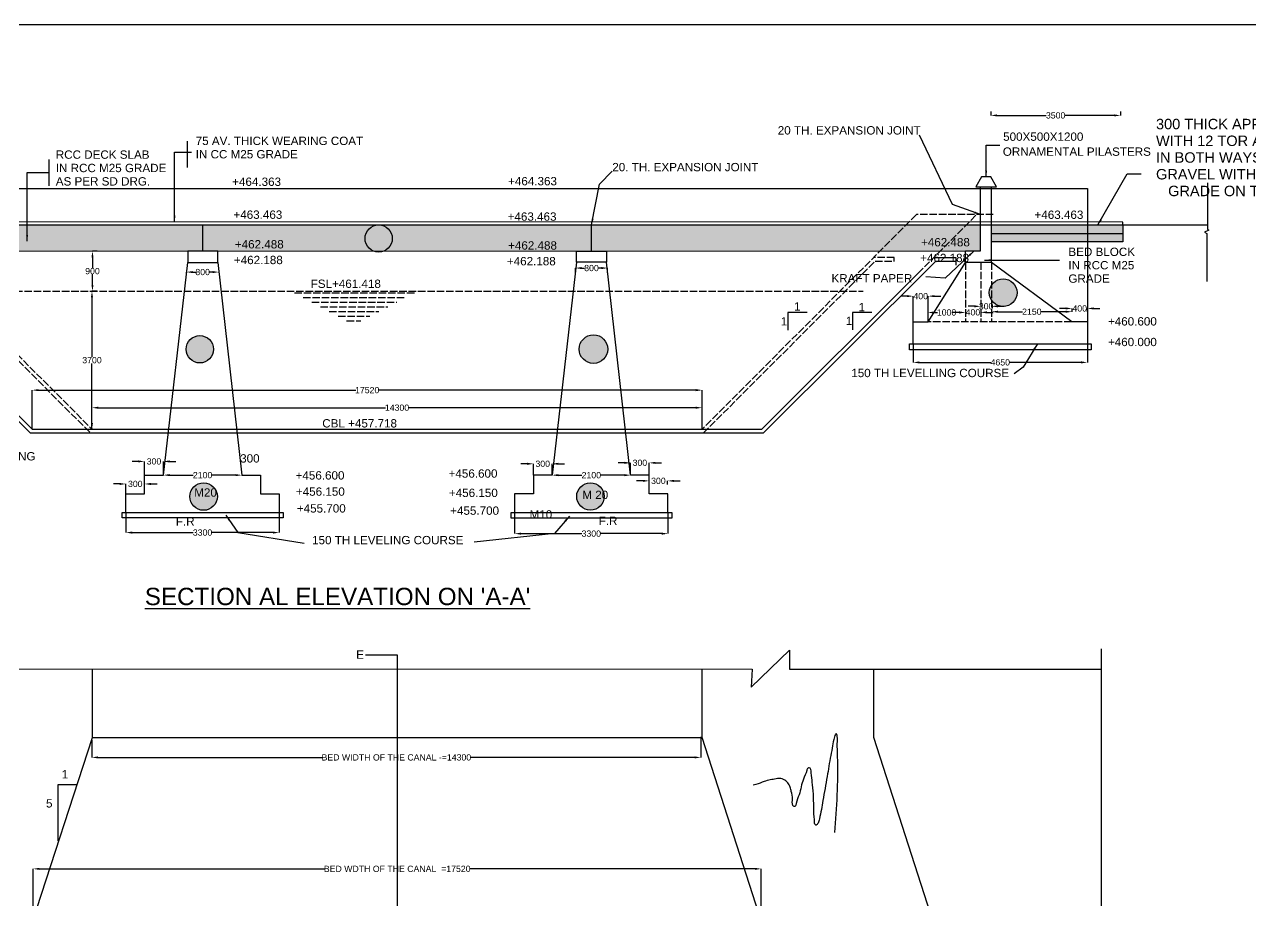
# Model space of a CAD drawing. Header units: inches. Extents: x -18749 to 61576, y -44252 to 9153.
# Drawn here: x -43 to 29392, y -11873 to 9153 of the extents above; entities that cross this region are included whole.
import ezdxf

# ---------------------------------------------------------------- set-up
doc = ezdxf.new("R2010")
doc.units = ezdxf.units.IN
doc.header["$LTSCALE"] = 15
doc.header["$MEASUREMENT"] = 0
doc.linetypes.add('ACAD_ISO02W100', pattern=[15, 12, -3])
for name, color, linetype in [('DIMENSION', 7, 'Continuous'), ('DRAWING', 7, 'Continuous'), ('TEXT', 7, 'Continuous')]:
    doc.layers.add(name, color=color, linetype=linetype)
doc.styles.get("Standard").update_dxf_attribs({"font": 'arial.ttf', "height": 150})
doc.dimstyles.get("Standard").update_dxf_attribs({"dimtxt": 150, "dimasz": 150, "dimexe": 0.18, "dimexo": 0.0625, "dimgap": 0.09, "dimtad": 0, "dimtih": 1, "dimtoh": 1, "dimdec": 0, "dimzin": 0, "dimdsep": 46, "dimtxsty": 'Standard', "dimcen": 0.09, "dimadec": 0, "dimazin": 0, "dimtfac": 1, "dimtdec": 0, "dimtofl": 0, "dimtmove": 0, "dimatfit": 3, "dimfxl": 1, "dimtolj": 1, "dimtzin": 0, "dimarcsym": 0})

# ---------------------------------------------------------------- blocks, each defined once
blk = doc.blocks.new('*D5')
at = {"layer": 'Defpoints', "color": 0, "transparency": 16777216}
for p in [(1704, 3714), (1589, 2754), (1704, 2754)]:
    blk.add_point(p, dxfattribs=at)
at = {"layer": 'TEXT', "color": 0, "lineweight": -2, "transparency": 16777216}
for p, q in [((1703, 3714), (1589, 3714)), ((1589, 3564), (1589, 3310)), ((1589, 2904), (1589, 3157)), ((1703, 2754), (1589, 2754))]:
    blk.add_line(p, q, dxfattribs=at)
at = {"layer": 'TEXT', "color": 0, "transparency": 16777216}
for points in [[(1564, 3564), (1614, 3564), (1589, 3714)], [(1564, 2904), (1614, 2904), (1589, 2754)]]:
    blk.add_solid(points, dxfattribs=at)
at = {"layer": 'TEXT', "color": 0, "transparency": 16777216, "insert": (1589, 3234), "char_height": 150, "attachment_point": 5}
blk.add_mtext('\\A1;900', dxfattribs=at)
blk = doc.blocks.new('*D6')
at = {"layer": 'Defpoints', "color": 0, "transparency": 16777216}
for p in [(1589, 2754), (1577, -562), (1589, -562)]:
    blk.add_point(p, dxfattribs=at)
at = {"layer": 'TEXT', "color": 0, "lineweight": -2, "transparency": 16777216}
for p, q in [((1589, 2754), (1576, 2754)), ((1577, 2604), (1577, 1173)), ((1577, -412), (1577, 1019)), ((1589, -562), (1576, -562))]:
    blk.add_line(p, q, dxfattribs=at)
at = {"layer": 'TEXT', "color": 0, "transparency": 16777216}
for points in [[(1552, 2604), (1602, 2604), (1577, 2754)], [(1552, -412), (1602, -412), (1577, -562)]]:
    blk.add_solid(points, dxfattribs=at)
at = {"layer": 'TEXT', "color": 0, "transparency": 16777216, "insert": (1577, 1096), "char_height": 150, "attachment_point": 5}
blk.add_mtext('\\A1;3700', dxfattribs=at)
blk = doc.blocks.new('*D7')
at = {"layer": 'Defpoints', "color": 0, "transparency": 16777216}
for p in [(16225, 377), (142, -562), (16225, -562)]:
    blk.add_point(p, dxfattribs=at)
at = {"layer": 'TEXT', "color": 0, "lineweight": -2, "transparency": 16777216}
for p, q in [((142, -562), (142, 377)), ((292, 377), (7909, 377)), ((16075, 377), (8459, 377)), ((16225, -562), (16225, 377))]:
    blk.add_line(p, q, dxfattribs=at)
at = {"layer": 'TEXT', "color": 0, "transparency": 16777216}
for points in [[(292, 402), (292, 352), (142, 377)], [(16075, 402), (16075, 352), (16225, 377)]]:
    blk.add_solid(points, dxfattribs=at)
at = {"layer": 'TEXT', "color": 0, "transparency": 16777216, "insert": (8184, 377), "char_height": 150, "attachment_point": 5}
blk.add_mtext('\\A1;17520', dxfattribs=at)
blk = doc.blocks.new('*D8')
at = {"layer": 'Defpoints', "color": 0, "transparency": 16777216}
for p in [(16225, -45), (1576, -562), (16225, -562)]:
    blk.add_point(p, dxfattribs=at)
at = {"layer": 'TEXT', "color": 0, "lineweight": -2, "transparency": 16777216}
for p, q in [((1576, -562), (1576, -44)), ((1726, -45), (8626, -45)), ((16075, -45), (9176, -45)), ((16225, -562), (16225, -44))]:
    blk.add_line(p, q, dxfattribs=at)
at = {"layer": 'TEXT', "color": 0, "transparency": 16777216}
for points in [[(1726, -20), (1726, -70), (1576, -45)], [(16075, -20), (16075, -70), (16225, -45)]]:
    blk.add_solid(points, dxfattribs=at)
at = {"layer": 'TEXT', "color": 0, "transparency": 16777216, "insert": (8901, -45), "char_height": 150, "attachment_point": 5}
blk.add_mtext('\\A1;14300', dxfattribs=at)
blk = doc.blocks.new('*D9')
at = {"layer": 'Defpoints', "color": 0, "transparency": 16777216}
for p in [(2840, -1875), (2392, -2112), (2840, -2112)]:
    blk.add_point(p, dxfattribs=at)
at = {"layer": 'TEXT', "color": 0, "lineweight": -2, "transparency": 16777216}
for p, q in [((2242, -1875), (2092, -1875)), ((2392, -2112), (2392, -1874)), ((2840, -2112), (2840, -1874)), ((2990, -1875), (3140, -1875))]:
    blk.add_line(p, q, dxfattribs=at)
at = {"layer": 'TEXT', "color": 0, "transparency": 16777216}
for points in [[(2242, -1850), (2242, -1900), (2392, -1875)], [(2990, -1850), (2990, -1900), (2840, -1875)]]:
    blk.add_solid(points, dxfattribs=at)
at = {"layer": 'TEXT', "color": 0, "transparency": 16777216, "insert": (2616, -1875), "char_height": 150, "attachment_point": 5}
blk.add_mtext('\\A1;300', dxfattribs=at)
blk = doc.blocks.new('*D10')
at = {"layer": 'Defpoints', "color": 0, "transparency": 16777216}
for p in [(3291, -1334), (2840, -1663), (3291, -1663)]:
    blk.add_point(p, dxfattribs=at)
at = {"layer": 'TEXT', "color": 0, "lineweight": -2, "transparency": 16777216}
for p, q in [((2690, -1334), (2540, -1334)), ((2840, -1663), (2840, -1334)), ((3291, -1663), (3291, -1334)), ((3441, -1334), (3591, -1334))]:
    blk.add_line(p, q, dxfattribs=at)
at = {"layer": 'TEXT', "color": 0, "transparency": 16777216}
for points in [[(2690, -1309), (2690, -1359), (2840, -1334)], [(3441, -1309), (3441, -1359), (3291, -1334)]]:
    blk.add_solid(points, dxfattribs=at)
at = {"layer": 'TEXT', "color": 0, "transparency": 16777216, "insert": (3066, -1334), "char_height": 150, "attachment_point": 5}
blk.add_mtext('\\A1;300', dxfattribs=at)
blk = doc.blocks.new('*D11')
at = {"layer": 'Defpoints', "color": 0, "transparency": 16777216}
for p in [(3291, -1663), (5175, -1663), (5175, -1663)]:
    blk.add_point(p, dxfattribs=at)
at = {"layer": 'TEXT', "color": 0, "lineweight": -2, "transparency": 16777216}
for p, q in [((3291, -1663), (3291, -1663)), ((3441, -1663), (4008, -1663)), ((5025, -1663), (4458, -1663)), ((5175, -1663), (5175, -1663))]:
    blk.add_line(p, q, dxfattribs=at)
at = {"layer": 'TEXT', "color": 0, "transparency": 16777216}
for points in [[(3441, -1638), (3441, -1688), (3291, -1663)], [(5025, -1638), (5025, -1688), (5175, -1663)]]:
    blk.add_solid(points, dxfattribs=at)
at = {"layer": 'TEXT', "color": 0, "transparency": 16777216, "insert": (4233, -1663), "char_height": 150, "attachment_point": 5}
blk.add_mtext('\\A1;2100', dxfattribs=at)
blk = doc.blocks.new('*D12')
at = {"layer": 'Defpoints', "color": 0, "transparency": 16777216}
for p in [(2392, -2559), (6073, -2559), (6073, -3042)]:
    blk.add_point(p, dxfattribs=at)
at = {"layer": 'TEXT', "color": 0, "lineweight": -2, "transparency": 16777216}
for p, q in [((2392, -2559), (2392, -3042)), ((6073, -2559), (6073, -3042)), ((2542, -3042), (4009, -3042)), ((5923, -3042), (4456, -3042))]:
    blk.add_line(p, q, dxfattribs=at)
at = {"layer": 'TEXT', "color": 0, "transparency": 16777216}
for points in [[(2542, -3017), (2542, -3067), (2392, -3042)], [(5923, -3017), (5923, -3067), (6073, -3042)]]:
    blk.add_solid(points, dxfattribs=at)
at = {"layer": 'TEXT', "color": 0, "transparency": 16777216, "insert": (4232, -3042), "char_height": 150, "attachment_point": 5}
blk.add_mtext('\\A1;3300', dxfattribs=at)
blk = doc.blocks.new('*D13')
at = {"layer": 'Defpoints', "color": 0, "transparency": 16777216}
for p in [(11725, -2558), (15406, -2558), (15406, -3068)]:
    blk.add_point(p, dxfattribs=at)
at = {"layer": 'TEXT', "color": 0, "lineweight": -2, "transparency": 16777216}
for p, q in [((11725, -2558), (11725, -3068)), ((15406, -2558), (15406, -3068)), ((11875, -3068), (13342, -3068)), ((15256, -3068), (13789, -3068))]:
    blk.add_line(p, q, dxfattribs=at)
at = {"layer": 'TEXT', "color": 0, "transparency": 16777216}
for points in [[(11875, -3043), (11875, -3093), (11725, -3068)], [(15256, -3043), (15256, -3093), (15406, -3068)]]:
    blk.add_solid(points, dxfattribs=at)
at = {"layer": 'TEXT', "color": 0, "transparency": 16777216, "insert": (13565, -3068), "char_height": 150, "attachment_point": 5}
blk.add_mtext('\\A1;3300', dxfattribs=at)
blk = doc.blocks.new('*D14')
at = {"layer": 'Defpoints', "color": 0, "transparency": 16777216}
for p in [(12623, -1391), (12175, -1664), (12623, -1664)]:
    blk.add_point(p, dxfattribs=at)
at = {"layer": 'TEXT', "color": 0, "lineweight": -2, "transparency": 16777216}
for p, q in [((12025, -1391), (11875, -1391)), ((12175, -1664), (12175, -1391)), ((12623, -1664), (12623, -1391)), ((12773, -1391), (12923, -1391))]:
    blk.add_line(p, q, dxfattribs=at)
at = {"layer": 'TEXT', "color": 0, "transparency": 16777216}
for points in [[(12025, -1366), (12025, -1416), (12175, -1391)], [(12773, -1366), (12773, -1416), (12623, -1391)]]:
    blk.add_solid(points, dxfattribs=at)
at = {"layer": 'TEXT', "color": 0, "transparency": 16777216, "insert": (12399, -1391), "char_height": 150, "attachment_point": 5}
blk.add_mtext('\\A1;300', dxfattribs=at)
blk = doc.blocks.new('*D15')
at = {"layer": 'Defpoints', "color": 0, "transparency": 16777216}
for p in [(12623, -1664), (14510, -1664), (14510, -1664)]:
    blk.add_point(p, dxfattribs=at)
at = {"layer": 'TEXT', "color": 0, "lineweight": -2, "transparency": 16777216}
for p, q in [((12623, -1664), (12623, -1663)), ((12773, -1664), (13341, -1664)), ((14360, -1664), (13791, -1664)), ((14510, -1664), (14510, -1663))]:
    blk.add_line(p, q, dxfattribs=at)
at = {"layer": 'TEXT', "color": 0, "transparency": 16777216}
for points in [[(12773, -1639), (12773, -1689), (12623, -1664)], [(14360, -1639), (14360, -1689), (14510, -1664)]]:
    blk.add_solid(points, dxfattribs=at)
at = {"layer": 'TEXT', "color": 0, "transparency": 16777216, "insert": (13566, -1664), "char_height": 150, "attachment_point": 5}
blk.add_mtext('\\A1;2100', dxfattribs=at)
blk = doc.blocks.new('*D16')
at = {"layer": 'Defpoints', "color": 0, "transparency": 16777216}
for p in [(14954, -1368), (14510, -1663), (14954, -1663)]:
    blk.add_point(p, dxfattribs=at)
at = {"layer": 'TEXT', "color": 0, "lineweight": -2, "transparency": 16777216}
for p, q in [((14360, -1368), (14210, -1368)), ((14510, -1663), (14510, -1368)), ((14954, -1663), (14954, -1368)), ((15104, -1368), (15254, -1368))]:
    blk.add_line(p, q, dxfattribs=at)
at = {"layer": 'TEXT', "color": 0, "transparency": 16777216}
for points in [[(14360, -1343), (14360, -1393), (14510, -1368)], [(15104, -1343), (15104, -1393), (14954, -1368)]]:
    blk.add_solid(points, dxfattribs=at)
at = {"layer": 'TEXT', "color": 0, "transparency": 16777216, "insert": (14732, -1368), "char_height": 150, "attachment_point": 5}
blk.add_mtext('\\A1;300', dxfattribs=at)
blk = doc.blocks.new('*D17')
at = {"layer": 'Defpoints', "color": 0, "transparency": 16777216}
for p in [(14954, -1888), (15397, -1801), (15397, -1888)]:
    blk.add_point(p, dxfattribs=at)
at = {"layer": 'TEXT', "color": 0, "lineweight": -2, "transparency": 16777216}
for p, q in [((14804, -1801), (14654, -1801)), ((14954, -1888), (14954, -1801)), ((15397, -1888), (15397, -1801)), ((15547, -1801), (15697, -1801))]:
    blk.add_line(p, q, dxfattribs=at)
at = {"layer": 'TEXT', "color": 0, "transparency": 16777216}
for points in [[(14804, -1776), (14804, -1826), (14954, -1801)], [(15547, -1776), (15547, -1826), (15397, -1801)]]:
    blk.add_solid(points, dxfattribs=at)
at = {"layer": 'TEXT', "color": 0, "transparency": 16777216, "insert": (15176, -1801), "char_height": 150, "attachment_point": 5}
blk.add_mtext('\\A1;300', dxfattribs=at)
blk = doc.blocks.new('*D18')
at = {"layer": 'Defpoints', "color": 0, "transparency": 16777216}
for p in [(21294, 1485), (25476, 1486), (25476, 1043)]:
    blk.add_point(p, dxfattribs=at)
at = {"layer": 'TEXT', "color": 0, "lineweight": -2, "transparency": 16777216}
for p, q in [((21294, 1485), (21294, 1043)), ((25476, 1486), (25476, 1043)), ((21444, 1043), (23158, 1043)), ((25326, 1043), (23612, 1043))]:
    blk.add_line(p, q, dxfattribs=at)
at = {"layer": 'TEXT', "color": 0, "transparency": 16777216}
for points in [[(21444, 1068), (21444, 1018), (21294, 1043)], [(25326, 1068), (25326, 1018), (25476, 1043)]]:
    blk.add_solid(points, dxfattribs=at)
at = {"layer": 'TEXT', "color": 0, "transparency": 16777216, "insert": (23385, 1043), "char_height": 150, "attachment_point": 5}
blk.add_mtext('\\A1;4650', dxfattribs=at)
blk = doc.blocks.new('*D19')
at = {"layer": 'Defpoints', "color": 0, "transparency": 16777216}
for p in [(23176, 2275), (25108, 2259), (25108, 2259)]:
    blk.add_point(p, dxfattribs=at)
at = {"layer": 'TEXT', "color": 0, "lineweight": -2, "transparency": 16777216}
for p, q in [((23176, 2275), (23176, 2259)), ((23326, 2259), (23917, 2259)), ((24958, 2259), (24367, 2259)), ((25108, 2259), (25108, 2259))]:
    blk.add_line(p, q, dxfattribs=at)
at = {"layer": 'TEXT', "color": 0, "transparency": 16777216}
for points in [[(23326, 2284), (23326, 2234), (23176, 2259)], [(24958, 2284), (24958, 2234), (25108, 2259)]]:
    blk.add_solid(points, dxfattribs=at)
at = {"layer": 'TEXT', "color": 0, "transparency": 16777216, "insert": (24142, 2259), "char_height": 150, "attachment_point": 5}
blk.add_mtext('\\A1;2150', dxfattribs=at)
blk = doc.blocks.new('*D20')
at = {"layer": 'Defpoints', "color": 0, "transparency": 16777216}
for p in [(21642, 2272), (21642, 2241), (22547, 2272)]:
    blk.add_point(p, dxfattribs=at)
at = {"layer": 'TEXT', "color": 0, "lineweight": -2, "transparency": 16777216}
for p, q in [((21642, 2272), (21642, 2241)), ((21792, 2241), (21878, 2241)), ((22397, 2241), (22311, 2241)), ((22547, 2272), (22547, 2241))]:
    blk.add_line(p, q, dxfattribs=at)
at = {"layer": 'TEXT', "color": 0, "transparency": 16777216}
for points in [[(21792, 2266), (21792, 2216), (21642, 2241)], [(22397, 2266), (22397, 2216), (22547, 2241)]]:
    blk.add_solid(points, dxfattribs=at)
at = {"layer": 'TEXT', "color": 0, "transparency": 16777216, "insert": (22095, 2241), "char_height": 150, "attachment_point": 5}
blk.add_mtext('\\A1;1000', dxfattribs=at)
blk = doc.blocks.new('*D21')
at = {"layer": 'Defpoints', "color": 0, "transparency": 16777216}
for p in [(21654, 2633), (21294, 2020), (21654, 2020)]:
    blk.add_point(p, dxfattribs=at)
at = {"layer": 'TEXT', "color": 0, "lineweight": -2, "transparency": 16777216}
for p, q in [((21144, 2633), (20994, 2633)), ((21294, 2020), (21294, 2633)), ((21654, 2020), (21654, 2633)), ((21804, 2633), (21954, 2633))]:
    blk.add_line(p, q, dxfattribs=at)
at = {"layer": 'TEXT', "color": 0, "transparency": 16777216}
for points in [[(21144, 2658), (21144, 2608), (21294, 2633)], [(21804, 2658), (21804, 2608), (21654, 2633)]]:
    blk.add_solid(points, dxfattribs=at)
at = {"layer": 'TEXT', "color": 0, "transparency": 16777216, "insert": (21474, 2633), "char_height": 150, "attachment_point": 5}
blk.add_mtext('\\A1;400', dxfattribs=at)
blk = doc.blocks.new('*D22')
at = {"layer": 'Defpoints', "color": 0, "transparency": 16777216}
for p in [(23157, 7067), (26271, 7067), (26271, 6971)]:
    blk.add_point(p, dxfattribs=at)
at = {"layer": 'TEXT', "color": 0, "lineweight": -2, "transparency": 16777216}
for p, q in [((23157, 7067), (23157, 6970)), ((26271, 7067), (26271, 6970)), ((23307, 6971), (24490, 6971)), ((26121, 6971), (24938, 6971))]:
    blk.add_line(p, q, dxfattribs=at)
at = {"layer": 'TEXT', "color": 0, "transparency": 16777216}
for points in [[(23307, 6996), (23307, 6946), (23157, 6971)], [(26121, 6996), (26121, 6946), (26271, 6971)]]:
    blk.add_solid(points, dxfattribs=at)
at = {"layer": 'TEXT', "color": 0, "transparency": 16777216, "insert": (24714, 6971), "char_height": 150, "attachment_point": 5}
blk.add_mtext('\\A1;3500', dxfattribs=at)
blk = doc.blocks.new('*D86')
at = {"layer": 'Defpoints', "color": 0, "transparency": 16777216}
for p in [(13958, 3307), (13182, 3207), (13958, 3189)]:
    blk.add_point(p, dxfattribs=at)
at = {"layer": 'TEXT', "color": 0, "lineweight": -2, "transparency": 16777216}
for p, q in [((13182, 3207), (13182, 3307)), ((13332, 3307), (13404, 3307)), ((13808, 3307), (13735, 3307)), ((13958, 3189), (13958, 3307))]:
    blk.add_line(p, q, dxfattribs=at)
at = {"layer": 'TEXT', "color": 0, "transparency": 16777216}
for points in [[(13332, 3332), (13332, 3282), (13182, 3307)], [(13808, 3332), (13808, 3282), (13958, 3307)]]:
    blk.add_solid(points, dxfattribs=at)
at = {"layer": 'TEXT', "color": 0, "transparency": 16777216, "insert": (13570, 3307), "char_height": 150, "attachment_point": 5}
blk.add_mtext('\\A1;800', dxfattribs=at)
blk = doc.blocks.new('*D87')
at = {"layer": 'Defpoints', "color": 0, "transparency": 16777216}
for p in [(3845, 3211), (3845, 3185), (4623, 3207)]:
    blk.add_point(p, dxfattribs=at)
at = {"layer": 'TEXT', "color": 0, "lineweight": -2, "transparency": 16777216}
for p, q in [((3845, 3185), (3845, 3211)), ((3995, 3211), (4069, 3211)), ((4473, 3211), (4400, 3211)), ((4623, 3207), (4623, 3211))]:
    blk.add_line(p, q, dxfattribs=at)
at = {"layer": 'TEXT', "color": 0, "transparency": 16777216}
for points in [[(3995, 3236), (3995, 3186), (3845, 3211)], [(4473, 3236), (4473, 3186), (4623, 3211)]]:
    blk.add_solid(points, dxfattribs=at)
at = {"layer": 'TEXT', "color": 0, "transparency": 16777216, "insert": (4234, 3211), "char_height": 150, "attachment_point": 5}
blk.add_mtext('\\A1;800', dxfattribs=at)
blk = doc.blocks.new('*D88')
at = {"layer": 'Defpoints', "color": 0, "transparency": 16777216}
for p in [(16194, -7944), (1575, -8027), (16194, -8439)]:
    blk.add_point(p, dxfattribs=at)
at = {"layer": 'DIMENSION', "color": 0, "lineweight": -2, "transparency": 16777216}
for p, q in [((16194, -7944), (16194, -8439)), ((1575, -8027), (1575, -8439)), ((1725, -8439), (7101, -8439)), ((16044, -8439), (10668, -8439))]:
    blk.add_line(p, q, dxfattribs=at)
at = {"layer": 'DIMENSION', "color": 0, "transparency": 16777216}
for points in [[(1725, -8414), (1725, -8464), (1575, -8439)], [(16044, -8414), (16044, -8464), (16194, -8439)]]:
    blk.add_solid(points, dxfattribs=at)
at = {"layer": 'DIMENSION', "color": 0, "transparency": 16777216, "insert": (8885, -8439), "char_height": 150, "attachment_point": 5}
blk.add_mtext('\\A1;BED WIDTH OF THE CANAL -=14300', dxfattribs=at)
blk = doc.blocks.new('*D89')
at = {"layer": 'Defpoints', "color": 0, "transparency": 16777216}
for p in [(17646, -11114), (164, -12404), (17646, -12405)]:
    blk.add_point(p, dxfattribs=at)
at = {"layer": 'DIMENSION', "color": 0, "lineweight": -2, "transparency": 16777216}
for p, q in [((164, -12404), (164, -11114)), ((314, -11114), (7156, -11114)), ((17496, -11114), (10654, -11114)), ((17646, -12405), (17646, -11114))]:
    blk.add_line(p, q, dxfattribs=at)
at = {"layer": 'DIMENSION', "color": 0, "transparency": 16777216}
for points in [[(314, -11089), (314, -11139), (164, -11114)], [(17496, -11089), (17496, -11139), (17646, -11114)]]:
    blk.add_solid(points, dxfattribs=at)
at = {"layer": 'DIMENSION', "color": 0, "transparency": 16777216, "insert": (8905, -11114), "char_height": 150, "attachment_point": 5}
blk.add_mtext('\\A1;BED WDTH OF THE CANAL  =17520', dxfattribs=at)
blk = doc.blocks.new('*D95')
at = {"layer": 'Defpoints', "color": 0, "transparency": 16777216}
for p in [(25108, 2259), (25476, 2338), (25476, 2259)]:
    blk.add_point(p, dxfattribs=at)
at = {"layer": 'DIMENSION', "color": 0, "lineweight": -2, "transparency": 16777216}
for p, q in [((24958, 2338), (24808, 2338)), ((25108, 2259), (25108, 2338)), ((25476, 2259), (25476, 2338)), ((25626, 2338), (25776, 2338))]:
    blk.add_line(p, q, dxfattribs=at)
at = {"layer": 'DIMENSION', "color": 0, "transparency": 16777216}
for points in [[(24958, 2363), (24958, 2313), (25108, 2338)], [(25626, 2363), (25626, 2313), (25476, 2338)]]:
    blk.add_solid(points, dxfattribs=at)
at = {"layer": 'DIMENSION', "color": 0, "transparency": 16777216, "insert": (25292, 2338), "char_height": 150, "attachment_point": 5}
blk.add_mtext('\\A1;400', dxfattribs=at)
blk = doc.blocks.new('*D96')
at = {"layer": 'Defpoints', "color": 0, "transparency": 16777216}
for p in [(22544, 2240), (22912, 2244), (22912, 2240)]:
    blk.add_point(p, dxfattribs=at)
at = {"layer": 'DIMENSION', "color": 0, "lineweight": -2, "transparency": 16777216}
for p, q in [((22394, 2244), (22244, 2244)), ((22544, 2240), (22544, 2244)), ((22912, 2240), (22912, 2244)), ((23062, 2244), (23212, 2244))]:
    blk.add_line(p, q, dxfattribs=at)
at = {"layer": 'DIMENSION', "color": 0, "transparency": 16777216}
for points in [[(22394, 2269), (22394, 2219), (22544, 2244)], [(23062, 2269), (23062, 2219), (22912, 2244)]]:
    blk.add_solid(points, dxfattribs=at)
at = {"layer": 'DIMENSION', "color": 0, "transparency": 16777216, "insert": (22728, 2244), "char_height": 150, "attachment_point": 5}
blk.add_mtext('\\A1;400', dxfattribs=at)
blk = doc.blocks.new('*D97')
at = {"layer": 'Defpoints', "color": 0, "transparency": 16777216}
for p in [(22915, 2399), (23176, 2398), (23176, 2389)]:
    blk.add_point(p, dxfattribs=at)
at = {"layer": 'DIMENSION', "color": 0, "lineweight": -2, "transparency": 16777216}
for p, q in [((22765, 2389), (22615, 2389)), ((22915, 2398), (22915, 2389)), ((23176, 2398), (23176, 2389)), ((23326, 2389), (23476, 2389))]:
    blk.add_line(p, q, dxfattribs=at)
at = {"layer": 'DIMENSION', "color": 0, "transparency": 16777216}
for points in [[(22765, 2414), (22765, 2364), (22915, 2389)], [(23326, 2414), (23326, 2364), (23176, 2389)]]:
    blk.add_solid(points, dxfattribs=at)
at = {"layer": 'DIMENSION', "color": 0, "transparency": 16777216, "insert": (23045, 2389), "char_height": 150, "attachment_point": 5}
blk.add_mtext('\\A1;300', dxfattribs=at)

msp = doc.modelspace()

# ---------------------------------------------------------------- hatches: boundary and pattern name
at = {"layer": 'DRAWING'}
h = msp.add_hatch(dxfattribs=at)
h.set_pattern_fill('AR-SAND', color=256, scale=25, style=0)
h.paths.add_polyline_path([(-5375.8, 4342.9), (-7667.5, 4342.9), (-7667.5, 4140.3), (-5375.8, 4140.3)])
h.paths.add_polyline_path([(-7667.5, 4342.9), (-8524.4, 4342.9), (-8524.4, 4140.3), (-7667.5, 4140.3)])
h.paths.add_polyline_path([(25475.9, 4342.9), (23176.6, 4342.9), (23176.6, 4140.7), (25475.9, 4140.7)])
h.paths.add_polyline_path([(26323.4, 4342.9), (25475.9, 4342.9), (25475.9, 4140.7), (26323.4, 4140.7)])
h = msp.add_hatch(dxfattribs=at)
h.set_pattern_fill('GRAVEL', color=256, scale=200, style=0)
h.set_pattern_definition([(228.0128, (144, 200), (-1599.9996464, -1800.000268), [26.9072, -2663.8176]), (184.9697, (126, 180), (2400.0002103, 199.9982614), [46.1736, -4571.185]), (132.5104, (80, 176), (1999.9981437, -2200.001735), [32.5576, -3223.2064]), (267.2737, (2, 126), (199.9992035, 4000.000059), [42.0476, -4162.7116]), (292.8337, (0, 84), (-1000.001981, 2399.9992824), [41.231, -4081.8746]), (357.2737, (16, 46), (-4000.000059, 199.9992035), [42.0476, -4162.7116]), (37.6942, (58, 44), (-2600.0014691, -1999.998081), [55.6058, -5504.9698]), (72.2553, (102, 78), (1400.0021525, 4399.9992462), [52.4976, -5197.2642]), (121.4296, (118, 128), (-1600.001647, 2599.9990073), [42.19, -4176.8146]), (175.2364, (96, 164), (2200.000189, -199.998307), [48.1664, -2360.1526]), (222.3974, (48, 168), (-2400.0014702, -2199.9984164), [62.2896, -6166.675]), (138.8141, (200, 124), (-1400.00059, 1199.999463), [21.2602, -2104.7688]), (171.4692, (184, 138), (2599.999657, -400.001582), [40.4474, -4004.3022]), (225, (144, 144), (-2e-14, -200.00006), [28.2842, -254.5584]), (203.1986, (130, 168), (999.999946, 400.000265), [15.2316, -1507.923]), (291.8014, (116, 162), (-199.99998, 600.000055), [21.5406, -1055.4924]), (30.9638, (124, 142), (599.999604, 400.000497), [34.9858, -1131.2046]), (161.5651, (154, 160), (400.00009, -199.99968), [25.2982, -607.1574]), (16.3895, (0, 162), (2000.0004397, 599.998542), [35.44, -3508.569]), (70.3462, (34, 172), (-799.9990495, -2200.000427), [29.7322, -2943.4816]), (293.1986, (154, 200), (-400.000265, 999.999946), [30.463, -1492.6916]), (343.6105, (166, 172), (-2000.0004397, 599.998542), [35.44, -3508.569]), (339.444, (0, 38), (-1000.000369, 399.9992), [34.176, -1674.6248]), (294.7751, (32, 26), (-999.998438, 2200.0006844), [28.6356, -2834.9286]), (66.8014, (156, 0), (400.000265, 999.999946), [30.463, -1492.6916]), (17.354, (168, 28), (-2600.000404, -799.9989005), [33.5262, -3319.0848]), (69.444, (58, 0), (-399.9992, -1000.000369), [17.088, -1691.7128]), (101.3099, (144, 0), (-199.999526, 800.00015), [10.198, -1009.6058]), (165.9638, (142, 10), (600.00011, -199.99961), [41.231, -783.39]), (186.009, (102, 20), (1999.99995, 199.9998635), [38.21, -3782.7846]), (303.6901, (124, 124), (-200.00027, 399.99991), [28.8444, -692.2658]), (353.1572, (140, 100), (3399.999873, -400.0015996), [50.3588, -4985.5126]), (60.9454, (190, 94), (-800.000005, -1400.000077), [20.5912, -2038.5348]), (90, (200, 112), (-200, 200), [12, -188]), (120.2564, (98, 26), (799.998977, -1400.000491), [27.7848, -2750.704]), (48.0128, (84, 50), (1599.9996464, 1800.000268), [53.8144, -2636.9104]), (0, (120, 90), (200, 200), [52, -148]), (325.3048, (172, 90), (-1999.998852, 1400.001722), [31.6228, -3130.6548]), (254.0546, (198, 72), (-199.999978, -800.000025), [29.1204, -1426.9016]), (207.646, (190, 44), (-3799.9991614, -2000.0015426), [47.413, -4693.8948]), (175.4261, (148, 22), (-2600.0001117, 199.9989602), [50.1598, -4965.8148])])
h.paths.add_polyline_path([(-7667.5, 4140.3), (-8524.4, 4140.3), (-8524.4, 3937.8), (-7667.5, 3937.8)])
h.paths.add_polyline_path([(-5375.8, 4140.3), (-7667.5, 4140.3), (-7667.5, 3937.8), (-5375.8, 3937.8)])
h.paths.add_polyline_path([(25475.9, 4140.7), (23176.6, 4140.7), (23176.6, 3936.8), (23191.3, 3936.8), (25475.9, 3936.8)])
h.paths.add_polyline_path([(26323.4, 4140.7), (25475.9, 4140.7), (25475.9, 3936.8), (26323.4, 3936.8)])
h = msp.add_hatch(dxfattribs=at)
h.set_pattern_fill('AR-SAND', color=256, scale=25, style=0)
edge = h.paths.add_edge_path()
edge.add_arc((23454.1, 2717.9), 332.4, 0, 360)
edge = h.paths.add_edge_path()
edge.add_arc((8459.9, 4015.7), 327.1, 0, 360)
edge = h.paths.add_edge_path()
edge.add_arc((-5655.6, 2715.4), 328.5, 0, 360)
edge = h.paths.add_edge_path()
edge.add_arc((4166, 1357.4), 328.8, 0, 360)
edge = h.paths.add_edge_path()
edge.add_arc((4256.5, -2176.9), 330.9, 0, 360)
edge = h.paths.add_edge_path()
edge.add_arc((13543.5, -2174.1), 328.6, 0, 360)
edge = h.paths.add_edge_path()
edge.add_arc((13617.8, 1361.5), 342.7, 0, 360)
h = msp.add_hatch(dxfattribs=at)
h.set_pattern_fill('AR-CONC', color=256, scale=75, style=0)
h.paths.add_polyline_path([(-4771.7, 4342.9), (-5109.7, 4342.9), (-5109.7, 3712.4), (-4747.1, 3712.4), (-4139, 3712.5)])
h.paths.add_polyline_path([(-3323, 4342.9), (-4771.7, 4342.9), (-4139, 3712.5), (-2693, 3712.8)])
h.paths.add_polyline_path([(8459.9, 4342.9), (-3323, 4342.9), (-2693, 3712.8), (3874.4, 3713.9), (3874.4, 3714), (4596.6, 3714), (8331.9, 3714.7, -0.3008084), (8132.7, 4015.7, -0.4142136)])
h.paths.add_polyline_path([(21123.4, 4342.9), (8459.9, 4342.9, -0.4142136), (8787, 4015.7, -0.3007143), (8588, 3714.7), (20498.3, 3716.8)])
h.paths.add_polyline_path([(22569.1, 4342.9), (21123.4, 4342.9), (20498.3, 3716.8), (21944.9, 3717)])
h.paths.add_polyline_path([(22908.3, 4342.9), (22569.1, 4342.9), (21944.9, 3717), (22547.6, 3717.1), (22908.3, 3717.1)])

# ---------------------------------------------------------------- linework, layer by layer
at = {"layer": 'DIMENSION'}
for points in [[(3860, 6356.7), (3860, 5722.4)], [(543.6, 5916.9), (543.6, 5284.3)], [(18746.7, 2241.1), (18284.7, 2241.1), (18284.7, 1818.9)], [(20298.6, 2243.9), (19838.1, 2243.9), (19838.1, 1822.4)], [(8147, -5973.9), (8901.5, -5973.9), (8901.5, -21119.6)], [(1230.3, -9094.2), (756.9, -9094.2), (756.9, -10444.2)]]:
    msp.add_lwpolyline(points, dxfattribs=at)
at = {"layer": 'DRAWING'}
for points in [[(-18749.2, 9152.9), (61576.5, 9152.9), (61576.5, -44252.3), (-18749.2, -44252.3)], [(3874.4, 3443.4), (4596.6, 3443.4), (4596.6, 3714), (3874.4, 3714)], [(13208.9, 3715.5), (13928.7, 3715.5), (13928.7, 3445.3), (13208.9, 3445.3)], [(21202.5, 1484.6), (25563.6, 1484.6), (25563.6, 1346), (21202.5, 1346)], [(2305.7, -2558.7), (6164.8, -2558.7), (6164.8, -2690.1), (2305.7, -2690.1)], [(11639, -2557.9), (15498.8, -2557.9), (15498.8, -2693.1), (11639, -2693.1)]]:
    msp.add_lwpolyline(points, close=True, dxfattribs=at)
for points in [[(26323.4, 4342.9), (26323.4, 4412.4), (-5375.8, 4415.9), (-5375.8, 5262), (-5490.7, 5262), (-5356.9, 5490.6), (-5133, 5490.6), (-4995.5, 5264.9), (-5109.7, 5264.9), (-5109.7, 3712.4), (-4747.1, 3712.4), (22547.6, 3717.1)], [(22795.4, 5259.4), (23294.9, 5259.4), (23155.9, 5494.5), (22933.8, 5494.5), (22795.4, 5259.4)], [(28356.1, 5355), (28356.1, 4239.9), (28393.6, 4218.4), (28291.7, 4166.7), (28342, 4136.6), (28342, 2983.2)], [(-7667.5, 1486.8), (-7667.5, 5217.8), (25475.9, 5217.8), (25475.9, 1486.4)], [(22547.6, 3717.1), (22908.3, 3717.1), (22908.3, 5260.2)], [(23176.6, 3443.4), (23176.6, 5263.6)], [(-10556.6, 4342.9), (28356.1, 4342.9)], [(4235.5, 3714), (4235.5, 4342.9)], [(13568.8, 3715.5), (13568.8, 4342.9)], [(26323.4, 4342.9), (26323.4, 3936.8), (23191.3, 3936.8), (23176.6, 3936.8)], [(23176.6, 4140.7), (26323.4, 4140.7)], [(21293.7, 1484.6), (21293.7, 2019.9), (21653.7, 2019.9), (22547.6, 3437.1), (22547.6, 3717.1)], [(21785.2, 3556.9), (22317.4, 3556.9)], [(22317.4, 3556.9), (22317.4, 3376.4)], [(22317.4, 3466.6), (21827.1, 3466.6), (17694.3, -656.6), (101.2, -656.6), (-4030.2, 3473.3), (-4383.1, 3473.3)], [(2391.7, -2558.7), (2391.7, -2112.2), (2840.4, -2112.2), (2840.4, -1662.7), (3290.9, -1662.7), (3874.4, 3443.4), (4596.7, 3443.4), (5175, -1663), (5623.5, -1663), (5623.5, -2112.8), (6072.9, -2112.8), (6072.9, -2558.7)], [(13208.9, 3445.3), (12622.7, -1663.7), (12174.6, -1663.7), (12174.6, -2110.8), (11724.7, -2110.8), (11724.7, -2557.9)], [(15406.2, -2557.9), (15406.2, -2112.3), (14954.2, -2112.3), (14954.2, -1663.2), (14510, -1663.2), (13928.7, 3445.3)], [(25475.9, 2017.9), (25099.3, 2017.9), (23176.6, 3443.4), (22547.6, 3443.4)], [(-3428.1, 3004.2), (141.8, -562.4), (17663, -562.4), (21403, 3173.6)], [(-2331.9, -5869.2), (-1407.4, -6751), (-1437.7, -6315.6), (17425.3, -6318.5), (17406, -6750.1), (18327.4, -5867.2), (18327.4, -6317.5), (25807.8, -6317.5)], [(25807.8, -5831.1), (25807.8, -27411.5)], [(142, -15326.5), (142, -12411.5), (1585.8, -7956.7), (1586.1, -6316)], [(16219.1, -6318.3), (16219.1, -7955.1), (17661.5, -12421.6), (17661.5, -15326.5)], [(21792, -15326.5), (21792, -12431.7), (20351, -7960.3), (20351, -6312.6)], [(1585.8, -7956.7), (16219.1, -7956.7)]]:
    msp.add_lwpolyline(points, dxfattribs=at)
at = {"layer": 'DRAWING', "linetype": 'ACAD_ISO02W100'}
for points in [[(-5426.1, 4590.6), (-3570.7, 4590.6), (1584.7, -565.9)], [(23215.1, 4590.4), (21370.6, 4590.4), (16225.5, -562.4)], [(21403, 3173.6), (22813.3, 4587.8)], [(16251.7, -656.6), (20378.7, 3469.9), (20840, 3469.9), (20840, 3558.1), (20338.7, 3557)], [(-2577.4, 3476.3), (1544.3, -656.6)], [(22547.6, 3443.4), (22546.8, 2019.4)], [(22915.3, 3443.4), (22914.4, 2019.1)], [(23176.6, 3443.4), (23175.8, 2019)], [(-2296.2, 2754.1), (20089.8, 2754.1)], [(6437.1, 2715.5), (9324.1, 2715.5)], [(6644.5, 2603.8), (9110.8, 2603.8)], [(6852.5, 2491.7), (8896.7, 2491.7)], [(7059.9, 2380), (8683.3, 2380)], [(7269.3, 2267.3), (8467.9, 2267.3)], [(7484.4, 2151.4), (8246.6, 2151.4)], [(7691.8, 2039.7), (8033.2, 2039.7)], [(25099.3, 2017.9), (21653.7, 2019.9)]]:
    msp.add_lwpolyline(points, dxfattribs=at)
at = {"layer": 'DRAWING'}
for centre, radius in [((8459.9, 4015.7), 327.1), ((23454.1, 2717.9), 332.4), ((4166, 1357.4), 328.8), ((13617.8, 1361.5), 342.7), ((4256.5, -2176.9), 330.9), ((13543.5, -2174.1), 328.6)]:
    msp.add_circle(centre, radius, dxfattribs=at)
msp.add_spline([(19414.7, -10238.1), (19479.3, -8413.3), (19472.9, -8065.7), (19470.8, -7939.8), (19448.1, -7864.3), (19404.5, -7943.5), (19359, -8163.2), (19315.4, -8392.1), (19228, -8898.9), (19127, -9470.4), (19043.2, -9916.7), (19008.9, -10016.5), (18986, -10047.7), (18964.1, -10064.4), (18944.3, -10056), (18925.6, -9974.9), (18913.1, -9855.3), (18905.8, -9623.4), (18871.9, -9033.1), (18845.3, -8805.2), (18798.6, -8685.4), (18768.7, -8695.4), (18738.7, -8755.3), (18657.1, -8959.9), (18553.9, -9335.9), (18484, -9542.2), (18457.4, -9612.1), (18450.7, -9617.1), (18435.7, -9618.7), (18407.4, -9590.4), (18395.8, -9435.7), (18367.5, -9256.1), (18339.2, -9154.6), (18282.6, -9046.4), (18214.3, -8986.6), (18151, -8951.6), (18000.4, -8951.8), (17862.6, -8979.8), (17713.1, -9017.2), (17519.2, -9089.5), (17455, -9107.1)], degree=3, dxfattribs=at)

# ---------------------------------------------------------------- texts
at = {"layer": 'TEXT'}
for s, height, p in [('300 THICK APPROACH SLAB IN RCC M-30 GRADE ', 250, (27123.8, 6639.3)), ('20 TH. EXPANSION JOINT ', 200, (18042.5, 6513.1)), ('500X500X1200', 200, (23453.6, 6362)), ('WITH 12 TOR AT  150 C/C NO TOP AND BOTTOM ', 250, (27123.8, 6237.7)), ('75 AV. THICK WEARING COAT ', 200, (4067.3, 6261)), ('ORNAMENTAL PILASTERS ', 200, (23445.9, 6002.1)), ('RCC DECK SLAB ', 200, (707.7, 5930.7)), ('IN CC M25 GRADE ', 200, (4067.3, 5939.7)), ('IN BOTH WAYS OVER 225 TH WELL COMPACTED', 250, (27123.8, 5836.1)), ('IN RCC M25 GRADE ', 200, (707.7, 5609.4)), ('20. TH. EXPANSION JOINT ', 200, (14069.2, 5630.6)), ('GRAVEL WITH WEARING COAT IN CC M-35', 250, (27123.8, 5434.5)), ('AS PER SD DRG.', 200, (707.7, 5288.1)), ('+464.363', 200, (4942.8, 5279.1)), ('+464.363', 200, (11567.6, 5293.1)), ('   GRADE ON TOP OF SLAB ', 250, (27123.8, 5032.9)), ('+463.463', 200, (4973.5, 4489)), ('+463.463', 200, (11556.7, 4443.4)), ('+463.463', 200, (24206.7, 4487.1)), ('+462.488', 200, (5007.5, 3778.5)), ('+462.488', 200, (11567.7, 3750.3)), ('+462.488', 200, (21481.6, 3827.9)), ('+462.188', 200, (4984.8, 3401.3)), ('+462.188', 200, (11538.7, 3373)), ('+462.188', 200, (21462.2, 3450.6)), ('BED BLOCK ', 200, (25020.2, 3597.1)), ('IN RCC M25', 200, (25020.2, 3275.9)), ('FSL+461.418', 200, (6828.1, 2830.6)), ('KRAFT PAPER ', 200, (19331.7, 2961.9)), ('GRADE ', 200, (25020.2, 2954.6)), ('1', 200, (18430.9, 2284)), ('1', 200, (19982.6, 2268.9)), ('1', 200, (18114.4, 1928.6)), ('1', 200, (19676.2, 1939.5)), ('+460.600', 200, (25969.9, 1927.7)), ('+460.000', 200, (25969.9, 1433.3)), ('150 TH LEVELLING COURSE ', 200, (19807.2, 689)), ('CBL +457.718', 200, (7106, -519.4)), ('100 TH. LINING ', 200, (-1781.8, -1310.5)), ('300', 200, (5135.2, -1361.5)), ('+456.600', 200, (6465.8, -1769.6)), ('+456.600', 200, (10139.4, -1723.9)), ('M20 ', 200, (4032.1, -2180.4)), ('+456.150', 200, (6473.4, -2157.8)), ('+456.150', 200, (10147.1, -2188.3)), ('M 20 ', 200, (13349.8, -2237.1)), ('+455.700', 200, (6496.3, -2561.3)), ('+455.700', 200, (10177.5, -2614.6)), ('M10', 200, (12083.2, -2705)), ('F.R ', 200, (3589.9, -2874.1)), ('F.R ', 200, (13742.3, -2859)), ('150 TH LEVELING COURSE ', 200, (6862.1, -3322.7)), ("%%USECTION AL ELEVATION ON 'A-A'", 415.654, (2845.4, -4783.3)), ('E', 200, (7920.9, -6071.2)), ('1', 200, (849.5, -8943)), ('5', 200, (473.5, -9641.7))]:
    msp.add_text(s, height=height, dxfattribs=at).set_placement(p)

# ---------------------------------------------------------------- dimensions: what is measured, and where the dimension line sits
at = {"layer": 'DIMENSION'}
dim = msp.add_linear_dim(base=(23176, 2388.7), p1=(22914.6, 2398.6), p2=(23176, 2398.4), text='300', dimstyle='Standard', dxfattribs=at)
dim.commit()
dim.dimension.update_dxf_attribs({"geometry": '*D97', "text_midpoint": (23045.3, 2388.7), "dimtype": 160})
for base, p1, p2, text, picture, middle in [((25475.9, 2338.1), (25108.2, 2259.1), (25475.9, 2259.1), '400', '*D95', (25292, 2338.1)), ((22912.1, 2243.7), (22544.4, 2240.4), (22912.1, 2240.4), '400', '*D96', (22728.3, 2243.7)), ((16194.1, -8439.1), (1575.4, -8027.2), (16194.1, -7943.9), 'BED WIDTH OF THE CANAL -=14300', '*D88', (8884.7, -8439.1)), ((17645.5, -11113.9), (164.4, -12403.8), (17645.5, -12404.9), 'BED WDTH OF THE CANAL  =17520', '*D89', (8905, -11113.9))]:
    dim = msp.add_linear_dim(base=base, p1=p1, p2=p2, text=text, dimstyle='Standard', dxfattribs=at)
    dim.commit()
    dim.dimension.update_dxf_attribs({"geometry": picture, "text_midpoint": middle})
at = {"layer": 'TEXT'}
for base, p1, p2, text, picture, middle in [((26270.7, 6970.6), (23156.8, 7067.4), (26270.7, 7067.4), '3500', '*D22', (24713.8, 6970.6)), ((3844.9, 3210.9), (4623.4, 3207.3), (3844.9, 3185.1), '800', '*D87', (4234.2, 3210.9)), ((13957.9, 3306.9), (13181.5, 3207), (13957.9, 3189), '800', '*D86', (13569.7, 3306.9)), ((21653.7, 2633.2), (21293.7, 2019.9), (21653.7, 2019.9), '400', '*D21', (21473.7, 2633.2)), ((25108.2, 2258.9), (23176, 2275.2), (25108.2, 2258.9), '2150', '*D19', (24142.1, 2258.9)), ((21642.3, 2241), (22546.9, 2272), (21642.3, 2272), '1000', '*D20', (22094.6, 2241)), ((25475.9, 1042.8), (21293.7, 1484.6), (25475.9, 1486.4), '4650', '*D18', (23384.8, 1042.8)), ((16225.5, -44.6), (1576.4, -562.4), (16225.5, -562.3), '14300', '*D8', (8901, -44.6)), ((3290.9, -1334.2), (2840.4, -1662.7), (3290.9, -1662.7), '300', '*D10', (3065.7, -1334.2)), ((12622.7, -1391.1), (12174.6, -1663.7), (12622.7, -1663.7), '300', '*D14', (12398.6, -1391.1)), ((14954.2, -1368.1), (14510, -1663.2), (14954.2, -1663.2), '300', '*D16', (14732.1, -1368.1)), ((5175, -1663), (3290.9, -1662.7), (5175, -1663), '2100', '*D11', (4233, -1663)), ((14510, -1663.6), (12622.7, -1663.6), (14510, -1663.6), '2100', '*D15', (13566.4, -1663.6)), ((15397.2, -1801.1), (14954.2, -1887.7), (15397.2, -1887.7), '300', '*D17', (15175.7, -1801.1)), ((2840.4, -1874.6), (2391.7, -2112.2), (2840.4, -2112.2), '300', '*D9', (2616, -1874.6)), ((6072.9, -3042), (2391.7, -2558.7), (6072.9, -2558.7), '3300', '*D12', (4232.3, -3042)), ((15406.2, -3067.5), (11724.7, -2557.9), (15406.2, -2557.9), '3300', '*D13', (13565.4, -3067.5))]:
    dim = msp.add_linear_dim(base=base, p1=p1, p2=p2, text=text, dimstyle='Standard', dxfattribs=at)
    dim.commit()
    dim.dimension.update_dxf_attribs({"geometry": picture, "text_midpoint": middle})
dim = msp.add_linear_dim(base=(1589.1, 2754.1), p1=(1703.5, 3713.5), p2=(1703.5, 2754.1), angle=90, text='900', dimstyle='Standard', dxfattribs=at)
dim.commit()
dim.dimension.update_dxf_attribs({"geometry": '*D5', "text_midpoint": (1589.1, 3233.8)})
dim = msp.add_linear_dim(base=(1576.6, -562.4), p1=(1588.9, 2754.1), p2=(1588.9, -562.4), angle=90, text='3700', dimstyle='Standard', override={"dimtxt": 200}, dxfattribs=at)
dim.commit()
dim.dimension.update_dxf_attribs({"geometry": '*D6', "text_midpoint": (1576.6, 1095.9)})
dim = msp.add_linear_dim(base=(16225.5, 377.1), p1=(141.8, -562.4), p2=(16225.5, -562.4), text='17520', dimstyle='Standard', dxfattribs=at)
dim.commit()
dim.dimension.update_dxf_attribs({"geometry": '*D7', "text_midpoint": (8183.6, 377.1), "dimtype": 160})

# ---------------------------------------------------------------- leaders
at = {"layer": 'DIMENSION'}
for points in [[(22752.8, 3716.7), (22061.9, 3068.1), (21595.7, 3093)], [(24276.5, 1484.6), (23932.3, 924.8), (23720.8, 765.2)], [(4789.8, -2620.7), (5075.4, -3042), (6672.6, -3296.9)], [(13038.7, -2648.1), (12683.5, -3067.5), (10753.3, -3274.1)]]:
    msp.add_leader(points, dimstyle='Standard', override={"dimgap": 0.09, "dimtad": 0}, dxfattribs=at)
at = {"layer": 'TEXT'}
for points in [[(22908.3, 4590.4), (22240.4, 4834.7), (21446, 6496.7)], [(23044.9, 5494.5), (23044.9, 6256.1), (23374.3, 6256.1)], [(3558.5, 4414.9), (3558.5, 6087.8), (3963.3, 6087.8)], [(19.6, 3953.4), (19.6, 5605), (522.4, 5605)], [(13568.8, 4342.9), (13765.4, 5323.4), (14069.2, 5630.6)], [(25730.5, 4342.9), (26430.5, 5570.5), (26770.3, 5570.5)], [(23008, 3497.3), (24802.7, 3497.3)]]:
    msp.add_leader(points, dimstyle='Standard', override={"dimgap": 0.09, "dimtad": 0}, dxfattribs=at)

doc.saveas('drawing.dxf')
